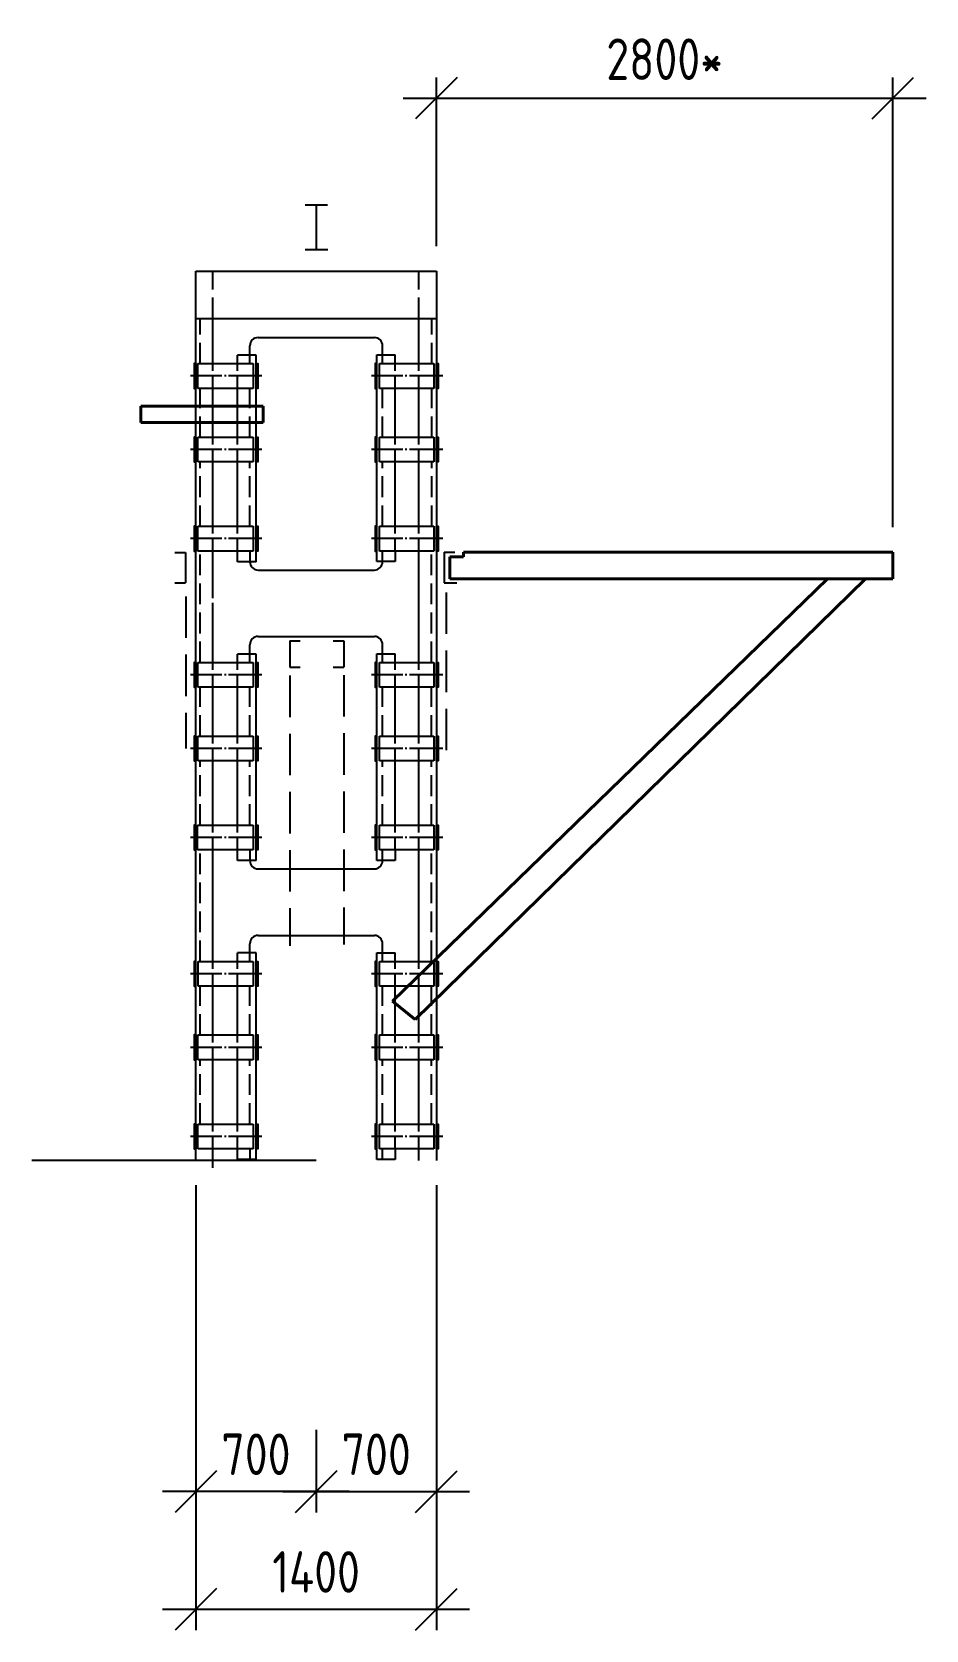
# Model space of a CAD drawing. Header units: inches. Extents: x -228863 to 215834, y 14270 to 189847.
# Drawn here: x 182550 to 187937, y 144182 to 153804 of the extents above; entities that cross this region are included whole.
import ezdxf

# ---------------------------------------------------------------- set-up
doc = ezdxf.new("R2010")
doc.units = ezdxf.units.IN
doc.header["$MEASUREMENT"] = 0
for name, pattern in [('ACAD_ISO04W100', [30, 24, -3, 0, -3]), ('GOST2.303 4', [7, 5, -2, 0]), ('GOST2.303 5', [24, 20, -1.5, 1, -1.5])]:
    doc.linetypes.add(name, pattern=pattern)
doc.layers.get('0').update_dxf_attribs({"linetype": 'CONTINUOUS', "lineweight": 20})
doc.layers.get('Defpoints').update_dxf_attribs({"linetype": 'CONTINUOUS'})
for name, color, linetype in [('неосновной', 7, 'CONTINUOUS'), ('осевая', 7, 'ACAD_ISO04W100'), ('Фундаменты _Каркаса', 7, 'CONTINUOUS')]:
    doc.layers.add(name, color=color, linetype=linetype)
doc.styles.add('GOST 2.304', font='CS_Gost2304.shx')
doc.dimstyles.new('10', dxfattribs={"dimtxt": 2.5, "dimasz": 2.5, "dimexe": 1.25, "dimexo": 1.5, "dimgap": 1, "dimtad": 1, "dimdec": 0, "dimlfac": 0.1, "dimtxsty": 'GOST 2.304', "dimblk": 'OBLIQUE', "dimcen": 0, "dimdle": 2, "dimazin": 2, "dimtfac": 0.75, "dimtdec": 0, "dimtmove": 1, "dimatfit": 3, "dimfxl": 1.25, "dimtolj": 1, "dimarcsym": 0})

# ---------------------------------------------------------------- blocks, each defined once
blk = doc.blocks.new('_Oblique')
at = {"color": 0, "linetype": 'ByBlock', "lineweight": -2}
blk.add_line((-0.5, -0.5), (0.5, 0.5), dxfattribs=at)
blk = doc.blocks.new('*D211')
at = {"layer": 'Defpoints', "color": 0}
for p in [(183537.6, 147010.1), (184987.1, 147010.1), (184987.1, 144306.9)]:
    blk.add_point(p, dxfattribs=at)
at = {"layer": 'неосновной', "color": 0, "lineweight": -2}
for p, q in [((183537.6, 146860.1), (183537.6, 144181.9)), ((184987.1, 146860.1), (184987.1, 144181.9)), ((183337.6, 144306.9), (185187.1, 144306.9))]:
    blk.add_line(p, q, dxfattribs=at)
at = {"layer": 'неосновной', "color": 0, "lineweight": -2, "xscale": 250, "yscale": 250, "zscale": 250, "rotation": 180}
blk.add_blockref('_Oblique', (183537.6, 144306.9), dxfattribs=at)
at = {"layer": 'неосновной', "color": 0, "lineweight": -2, "xscale": 250, "yscale": 250, "zscale": 250}
blk.add_blockref('_Oblique', (184987.1, 144306.9), dxfattribs=at)
at = {"layer": 'неосновной', "color": 0, "linetype": 'ByBlock', "ltscale": 50, "insert": (184262.4, 144531.9), "char_height": 250, "attachment_point": 5, "style": 'GOST 2.304'}
blk.add_mtext('\\A1;1400', dxfattribs=at)
blk = doc.blocks.new('*D212')
at = {"layer": 'Defpoints', "color": 0}
for p in [(184262.5, 145537.7), (184987.1, 145463.4), (184987.1, 145015.4)]:
    blk.add_point(p, dxfattribs=at)
at = {"layer": 'неосновной', "color": 0, "lineweight": -2}
for p, q in [((184262.5, 145387.7), (184262.5, 144890.4)), ((184987.1, 145313.4), (184987.1, 144890.4)), ((184062.5, 145015.4), (185187.1, 145015.4))]:
    blk.add_line(p, q, dxfattribs=at)
at = {"layer": 'неосновной', "color": 0, "lineweight": -2, "xscale": 250, "yscale": 250, "zscale": 250, "rotation": 180}
blk.add_blockref('_Oblique', (184262.5, 145015.4), dxfattribs=at)
at = {"layer": 'неосновной', "color": 0, "lineweight": -2, "xscale": 250, "yscale": 250, "zscale": 250}
blk.add_blockref('_Oblique', (184987.1, 145015.4), dxfattribs=at)
at = {"layer": 'неосновной', "color": 0, "linetype": 'ByBlock', "ltscale": 50, "insert": (184624.8, 145240.4), "char_height": 250, "attachment_point": 5, "style": 'GOST 2.304'}
blk.add_mtext('\\A1;700', dxfattribs=at)
blk = doc.blocks.new('*D213')
at = {"layer": 'Defpoints', "color": 0}
for p in [(183537.6, 145101), (183537.6, 145015.4), (184262.5, 145015.4)]:
    blk.add_point(p, dxfattribs=at)
at = {"layer": 'неосновной', "color": 0, "lineweight": -2}
for p, q in [((184262.5, 145165.4), (184262.5, 145140.4)), ((184462.5, 145015.4), (183337.6, 145015.4)), ((183537.6, 144951), (183537.6, 144890.4))]:
    blk.add_line(p, q, dxfattribs=at)
at = {"layer": 'неосновной', "color": 0, "lineweight": -2, "xscale": 250, "yscale": 250, "zscale": 250, "rotation": 180}
blk.add_blockref('_Oblique', (183537.6, 145015.4), dxfattribs=at)
at = {"layer": 'неосновной', "color": 0, "lineweight": -2, "xscale": 250, "yscale": 250, "zscale": 250}
blk.add_blockref('_Oblique', (184262.5, 145015.4), dxfattribs=at)
at = {"layer": 'неосновной', "color": 0, "linetype": 'ByBlock', "ltscale": 50, "insert": (183900.1, 145240.4), "char_height": 250, "attachment_point": 5, "style": 'GOST 2.304'}
blk.add_mtext('\\A1;700', dxfattribs=at)
blk = doc.blocks.new('*D214')
at = {"layer": 'Defpoints', "color": 0}
for p in [(187737.1, 153405.7), (184987.1, 152364.5), (187737.1, 150672)]:
    blk.add_point(p, dxfattribs=at)
at = {"layer": 'неосновной', "color": 0, "lineweight": -2}
for p, q in [((184987.1, 152514.5), (184987.1, 153530.7)), ((187737.1, 150822), (187737.1, 153530.7)), ((184787.1, 153405.7), (187937.1, 153405.7))]:
    blk.add_line(p, q, dxfattribs=at)
at = {"layer": 'неосновной', "color": 0, "lineweight": -2, "xscale": 250, "yscale": 250, "zscale": 250, "rotation": 180}
blk.add_blockref('_Oblique', (184987.1, 153405.7), dxfattribs=at)
at = {"layer": 'неосновной', "color": 0, "lineweight": -2, "xscale": 250, "yscale": 250, "zscale": 250}
blk.add_blockref('_Oblique', (187737.1, 153405.7), dxfattribs=at)
at = {"layer": 'неосновной', "color": 0, "linetype": 'ByBlock', "ltscale": 50, "insert": (186362.1, 153640.3), "char_height": 250, "attachment_point": 5, "style": 'GOST 2.304'}
blk.add_mtext('\\A1;2800*', dxfattribs=at)

msp = doc.modelspace()

# ---------------------------------------------------------------- linework, layer by layer
at = {"layer": 'неосновной', "linetype": 'Continuous', "lineweight": 25, "ltscale": 100}
for p, q in [((184196.724, 152764.46), (184331.661, 152764.46)), ((184262.413, 152764.46), (184262.413, 152494.119)), ((184196.368, 152494.119), (184333.322, 152494.119)), ((184262.413, 152494.119), (184333.322, 152494.119)), ((183411.493, 150670.654), (183475.493, 150670.654)), ((183475.493, 150670.654), (183475.493, 150487.13)), ((185034.866, 150672.001), (185098.866, 150672.001)), ((185034.866, 150672.001), (185034.866, 150487.13)), ((183411.493, 150487.13), (183475.493, 150487.13)), ((185034.866, 150487.13), (185109.922, 150487.13)), ((184103.142, 150138.878), (184167.142, 150138.878)), ((184103.142, 150138.878), (184103.142, 149978.878)), ((184364.829, 150138.878), (184428.829, 150138.878)), ((184428.829, 150138.878), (184428.829, 149978.878)), ((184103.142, 149978.878), (184167.142, 149978.878)), ((184364.829, 149978.878), (184428.829, 149978.878))]:
    msp.add_line(p, q, dxfattribs=at)
at = {"layer": 'неосновной', "ltscale": 100}
for p, q in [((183537.617, 152364.498), (184987.089, 152364.498)), ((183537.617, 150452.498), (183537.617, 152364.498)), ((184987.089, 152364.498), (184987.089, 147010.132)), ((183537.617, 152079.553), (184987.089, 152079.553)), ((183640.544, 151808.317), (183640.544, 152079.553)), ((184881.947, 151808.317), (184881.947, 152079.553)), ((183913.272, 151964.498), (184613.214, 151964.498)), ((183900.371, 151858.672), (183788.761, 151858.672)), ((183788.761, 151808.317), (183788.761, 151858.672)), ((183863.243, 151858.672), (183863.243, 151914.469)), ((183863.243, 151808.317), (183863.243, 151858.672)), ((183900.371, 150614.527), (183900.371, 151858.672)), ((184627.302, 150615.808), (184627.302, 151859.366)), ((184627.302, 151859.366), (184738.754, 151859.366)), ((184663.243, 151808.317), (184663.243, 151914.469)), ((184738.754, 151808.317), (184738.754, 151859.366)), ((183640.544, 151364.855), (183640.544, 151658.558)), ((183788.761, 151364.855), (183788.761, 151658.558)), ((184738.754, 151364.855), (184738.754, 151658.558)), ((184881.947, 151364.855), (184881.947, 151658.558)), ((183640.544, 150828.723), (183640.544, 151215.096)), ((183788.761, 150828.723), (183788.761, 151215.096)), ((184738.754, 150828.723), (184738.754, 151215.096)), ((184881.947, 150828.723), (184881.947, 151215.096)), ((183640.544, 150452.498), (183640.544, 150678.964)), ((183788.761, 150614.527), (183788.761, 150678.964)), ((183900.371, 150614.527), (183788.761, 150614.527)), ((183863.243, 150678.964), (183863.243, 150614.527)), ((184738.754, 150615.808), (184627.44, 150615.808)), ((184663.243, 150614.527), (184663.243, 150678.964)), ((184738.754, 150678.964), (184738.754, 150615.808)), ((184881.947, 150008.317), (184881.947, 150678.964)), ((183913.272, 150564.498), (184613.214, 150564.498)), ((183913.272, 150564.498), (184613.214, 150564.498)), ((183537.617, 150291.082), (183537.617, 150452.498)), ((183537.617, 147010.132), (183537.617, 150291.082)), ((183640.544, 150008.317), (183640.544, 150291.082)), ((184987.089, 150291.082), (184987.089, 149310.082)), ((183863.243, 150008.317), (183863.243, 150114.469)), ((183913.272, 150164.498), (184613.214, 150164.498)), ((184663.243, 150008.317), (184663.243, 150114.469)), ((183900.371, 150058.672), (183788.761, 150058.672)), ((183788.761, 150008.317), (183788.761, 150058.672)), ((183900.371, 148814.527), (183900.371, 150058.672)), ((184627.302, 148815.808), (184627.302, 150059.366)), ((184627.302, 150059.366), (184738.754, 150059.366)), ((184738.754, 150008.317), (184738.754, 150059.366)), ((183640.544, 149564.855), (183640.544, 149858.558)), ((183788.761, 149564.855), (183788.761, 149858.558)), ((184738.754, 149564.855), (184738.754, 149858.558)), ((184881.947, 149564.855), (184881.947, 149858.558)), ((183640.544, 149028.723), (183640.544, 149415.096)), ((183788.761, 149028.723), (183788.761, 149415.096)), ((184738.754, 149028.723), (184738.754, 149415.096)), ((184881.947, 149028.723), (184881.947, 149415.096)), ((183640.544, 148208.317), (183640.544, 148878.964)), ((183788.761, 148814.527), (183788.761, 148878.964)), ((183863.243, 148878.964), (183863.243, 148814.527)), ((183863.243, 148878.964), (183863.243, 148878.964)), ((184663.243, 148814.527), (184663.243, 148878.964)), ((184738.754, 148878.964), (184738.754, 148815.808)), ((184881.947, 148208.317), (184881.947, 148878.964)), ((183900.371, 148814.527), (183788.761, 148814.527)), ((183913.272, 148764.498), (184613.214, 148764.498)), ((184738.754, 148815.808), (184627.44, 148815.808)), ((183863.243, 148208.317), (183863.243, 148314.47)), ((183913.272, 148364.498), (184613.214, 148364.498)), ((184663.243, 148208.317), (184663.243, 148314.469)), ((183900.371, 148258.672), (183788.761, 148258.672)), ((183788.761, 148208.317), (183788.761, 148258.672)), ((183900.371, 147014.527), (183900.371, 148258.672)), ((184627.302, 147015.808), (184627.302, 148259.366)), ((184627.302, 148259.366), (184738.754, 148259.366)), ((184738.754, 148208.317), (184738.754, 148259.366)), ((183640.544, 147764.855), (183640.544, 148058.558)), ((183788.761, 147764.855), (183788.761, 148058.558)), ((184738.754, 147764.855), (184738.754, 148058.558)), ((184881.947, 147764.855), (184881.947, 148058.558)), ((183640.544, 147228.723), (183640.544, 147615.096)), ((183788.761, 147228.723), (183788.761, 147615.096)), ((184738.754, 147228.723), (184738.754, 147615.096)), ((184881.947, 147228.723), (184881.947, 147615.096)), ((183640.544, 146964.498), (183640.544, 147078.964)), ((183788.761, 147014.527), (183788.761, 147078.964)), ((183863.243, 147078.964), (183863.243, 147014.527)), ((184663.243, 147014.527), (184663.243, 147078.964)), ((184738.754, 147078.964), (184738.754, 147015.808)), ((184881.947, 147010.132), (184881.947, 147078.964)), ((184263.243, 147010.132), (182550.368, 147010.132)), ((183900.371, 147014.527), (183788.761, 147014.527)), ((184738.754, 147015.808), (184627.44, 147015.808))]:
    msp.add_line(p, q, dxfattribs=at)
at = {"layer": 'неосновной', "linetype": 'GOST2.303 4', "ltscale": 25}
for p, q in [((183640.544, 152079.553), (183640.544, 152364.498)), ((184881.947, 152079.553), (184881.947, 152364.498)), ((183563.243, 151808.317), (183563.243, 152079.553)), ((184958.732, 151808.317), (184958.732, 152079.553)), ((183563.243, 151364.855), (183563.243, 151658.558)), ((183863.243, 151364.855), (183863.243, 151658.558)), ((184663.243, 151364.855), (184663.243, 151658.558)), ((184958.732, 151364.855), (184958.732, 151658.558)), ((183563.243, 150828.723), (183563.243, 151215.096)), ((183863.243, 150828.723), (183863.243, 151215.096)), ((184663.243, 150828.723), (184663.243, 151215.096)), ((184958.732, 150828.723), (184958.732, 151215.096)), ((183563.243, 150008.317), (183563.243, 150678.964)), ((184958.217, 150008.317), (184958.217, 150678.964)), ((183563.243, 149564.855), (183563.243, 149858.558)), ((183863.243, 149564.855), (183863.243, 149858.558)), ((184663.243, 149564.855), (184663.243, 149858.558)), ((184958.217, 149564.855), (184958.217, 149858.558)), ((183563.243, 149028.723), (183563.243, 149415.096)), ((183863.243, 149028.723), (183863.243, 149415.096)), ((184663.243, 149028.723), (184663.243, 149415.096)), ((184958.217, 149028.723), (184958.217, 149415.096)), ((183563.243, 148208.317), (183563.243, 148878.964)), ((184958.217, 148208.317), (184958.217, 148878.964)), ((183563.243, 147764.855), (183563.243, 148058.558)), ((183863.243, 147764.855), (183863.243, 148058.558)), ((184663.243, 147764.855), (184663.243, 148058.558)), ((184958.217, 147764.855), (184958.217, 148058.558)), ((183563.243, 147228.723), (183563.243, 147615.096)), ((183863.243, 147228.723), (183863.243, 147615.096)), ((184663.243, 147228.723), (184663.243, 147615.096)), ((184958.217, 147228.723), (184958.217, 147615.096))]:
    msp.add_line(p, q, dxfattribs=at)
at = {"layer": 'неосновной', "linetype": 'GOST2.303 4', "ltscale": 15}
for p, q in [((183640.544, 151658.558), (183640.544, 151808.317)), ((183788.761, 151658.558), (183788.761, 151808.317)), ((184738.754, 151658.558), (184738.754, 151808.317)), ((184881.947, 151658.558), (184881.947, 151808.317)), ((183640.544, 151215.096), (183640.544, 151364.855)), ((183788.761, 151215.096), (183788.761, 151364.855)), ((184738.754, 151215.096), (184738.754, 151364.855)), ((184881.947, 151215.096), (184881.947, 151364.855)), ((183640.544, 150678.964), (183640.544, 150828.723)), ((183788.761, 150678.964), (183788.761, 150828.723)), ((184738.754, 150678.964), (184738.754, 150828.723)), ((184881.947, 150678.964), (184881.947, 150828.723)), ((183640.544, 150291.082), (183640.544, 150452.498)), ((183640.544, 149858.558), (183640.544, 150008.317)), ((183788.761, 149858.558), (183788.761, 150008.317)), ((184738.754, 149858.558), (184738.754, 150008.317)), ((184881.947, 149858.558), (184881.947, 150008.317)), ((183640.544, 149415.096), (183640.544, 149564.855)), ((183788.761, 149415.096), (183788.761, 149564.855)), ((184738.754, 149415.096), (184738.754, 149564.855)), ((184881.947, 149415.096), (184881.947, 149564.855)), ((183640.544, 148878.964), (183640.544, 149028.723)), ((183788.761, 148878.964), (183788.761, 149028.723)), ((184738.754, 148878.964), (184738.754, 149028.723)), ((184881.947, 148878.964), (184881.947, 149028.723)), ((183640.544, 148058.558), (183640.544, 148208.317)), ((183788.761, 148058.558), (183788.761, 148208.317)), ((184738.754, 148058.558), (184738.754, 148208.317)), ((184881.947, 148058.558), (184881.947, 148208.317)), ((183640.544, 147615.096), (183640.544, 147764.855)), ((183788.761, 147615.096), (183788.761, 147764.855)), ((184738.754, 147615.096), (184738.754, 147764.855)), ((184881.947, 147615.096), (184881.947, 147764.855)), ((183640.544, 147078.964), (183640.544, 147228.723)), ((183788.761, 147078.964), (183788.761, 147228.723)), ((184738.754, 147078.964), (184738.754, 147228.723)), ((184881.947, 147078.964), (184881.947, 147228.723))]:
    msp.add_line(p, q, dxfattribs=at)
at = {"layer": 'неосновной', "lineweight": 40, "ltscale": 100}
for p, q in [((183942.432, 151551.636), (183207.241, 151551.636)), ((183207.241, 151551.636), (183207.241, 151453.791)), ((183942.432, 151551.636), (183942.432, 151453.791)), ((183207.241, 151453.791), (183942.432, 151453.791)), ((185067.105, 150512.001), (185067.105, 150643.643)), ((185067.105, 150643.643), (185150.832, 150643.643)), ((185150.616, 150672.001), (187737.089, 150672.001)), ((185150.832, 150643.643), (185150.832, 150672.001)), ((187737.089, 150672.001), (187737.089, 150512.001)), ((187342.523, 150512.001), (184722.011, 147969.172)), ((187572.351, 150512.001), (184858.254, 147857.246)), ((187737.089, 150512.001), (185067.105, 150512.001)), ((184858.254, 147857.246), (184722.011, 147969.172))]:
    msp.add_line(p, q, dxfattribs=at)
at = {"layer": 'неосновной', "linetype": 'GOST2.303 4', "lineweight": 25, "ltscale": 50}
for p, q in [((183477.228, 150405.276), (183477.228, 149489.975)), ((185045.768, 150429.746), (185045.768, 149475.966)), ((184103.142, 149928.556), (184103.142, 148302.648)), ((184428.829, 149931.606), (184428.829, 148308.799))]:
    msp.add_line(p, q, dxfattribs=at)
at = {"layer": 'неосновной', "ltscale": 100}
for centre, start, end in [((183913.272, 151914.469), 90, 180), ((184613.214, 151914.469), 0, 90), ((183913.272, 150614.527), 180, 270), ((183913.272, 150614.527), 180, 270), ((184613.214, 150614.527), 270, 0), ((184613.214, 150614.527), 270, 0), ((183913.272, 150114.469), 90, 180), ((184613.214, 150114.469), 0, 90), ((183913.272, 148814.527), 180, 270), ((184613.214, 148814.527), 270, 0), ((183913.272, 148314.469), 90, 180), ((184613.214, 148314.469), 0, 90)]:
    msp.add_arc(centre, 50.029, start, end, dxfattribs=at)
at = {"layer": 'осевая', "color": 7, "linetype": 'GOST2.303 5', "lineweight": 25, "ltscale": 10}
for p, q in [((183935.215, 151733.438), (183505.621, 151733.438)), ((185024.899, 151733.438), (184595.306, 151733.438)), ((183935.215, 151289.975), (183505.621, 151289.975)), ((185024.899, 151289.975), (184595.306, 151289.975)), ((183935.215, 150753.843), (183505.621, 150753.843)), ((185024.899, 150753.843), (184595.306, 150753.843)), ((183935.215, 149933.438), (183505.621, 149933.438)), ((185024.899, 149933.438), (184595.306, 149933.438)), ((183935.215, 149489.975), (183505.621, 149489.975)), ((185024.899, 149489.975), (184595.306, 149489.975)), ((183935.215, 148953.843), (183505.621, 148953.843)), ((185024.899, 148953.843), (184595.306, 148953.843)), ((183935.215, 148133.438), (183505.621, 148133.438)), ((185024.899, 148133.438), (184595.306, 148133.438)), ((183935.215, 147689.975), (183505.621, 147689.975)), ((185024.899, 147689.975), (184595.306, 147689.975)), ((183935.215, 147153.843), (183505.621, 147153.843)), ((185024.899, 147153.843), (184595.306, 147153.843))]:
    msp.add_line(p, q, dxfattribs=at)
at = {"layer": 'Фундаменты _Каркаса', "lineweight": 25}
for p, q in [((183549.087, 151808.317), (183882.534, 151808.317)), ((183549.087, 151658.558), (183549.087, 151808.317)), ((183882.534, 151808.317), (183882.534, 151658.558)), ((184644.981, 151808.317), (184972.218, 151808.317)), ((184644.981, 151658.558), (184644.981, 151808.317)), ((184972.218, 151808.317), (184972.218, 151658.558)), ((183882.534, 151658.558), (183549.087, 151658.558)), ((184972.218, 151658.558), (184644.981, 151658.558)), ((183549.364, 151364.855), (183882.534, 151364.855)), ((183549.364, 151215.096), (183549.364, 151364.855)), ((183882.534, 151364.855), (183882.534, 151215.096)), ((184644.981, 151364.855), (184972.218, 151364.855)), ((184644.981, 151215.096), (184644.981, 151364.855)), ((184972.218, 151364.855), (184972.218, 151215.096)), ((183882.534, 151215.096), (183549.364, 151215.096)), ((184972.218, 151215.096), (184644.981, 151215.096)), ((183549.483, 150828.723), (183882.534, 150828.723)), ((183549.483, 150678.964), (183549.483, 150828.723)), ((183882.534, 150828.723), (183882.534, 150678.964)), ((184644.981, 150828.723), (184972.218, 150828.723)), ((184644.981, 150678.964), (184644.981, 150828.723)), ((184972.218, 150828.723), (184972.218, 150678.964)), ((183882.534, 150678.964), (183549.483, 150678.964)), ((184972.218, 150678.964), (184644.981, 150678.964)), ((183549.285, 150008.317), (183882.534, 150008.317)), ((183549.285, 149858.558), (183549.285, 150008.317)), ((183882.534, 150008.317), (183882.534, 149858.558)), ((184644.981, 150008.317), (184972.218, 150008.317)), ((184644.981, 149858.558), (184644.981, 150008.317)), ((184972.218, 150008.317), (184972.218, 149858.558)), ((183882.534, 149858.558), (183549.285, 149858.558)), ((184972.218, 149858.558), (184644.981, 149858.558)), ((183550.55, 149564.855), (183882.534, 149564.855)), ((183550.55, 149415.096), (183550.55, 149564.855)), ((183882.534, 149564.855), (183882.534, 149415.096)), ((184644.981, 149564.855), (184972.218, 149564.855)), ((184644.981, 149415.096), (184644.981, 149564.855)), ((184972.218, 149564.855), (184972.218, 149415.096)), ((183882.534, 149415.096), (183550.55, 149415.096)), ((184972.218, 149415.096), (184644.981, 149415.096)), ((183548.177, 149028.723), (183882.534, 149028.723)), ((183548.177, 148878.964), (183548.177, 149028.723)), ((183882.534, 149028.723), (183882.534, 148878.964)), ((184644.981, 149028.723), (184972.218, 149028.723)), ((184644.981, 148878.964), (184644.981, 149028.723)), ((184972.218, 149028.723), (184972.218, 148878.964)), ((183882.534, 148878.964), (183548.177, 148878.964)), ((184972.218, 148878.964), (184644.981, 148878.964)), ((183551.737, 148208.317), (183882.534, 148208.317)), ((183551.737, 148058.558), (183551.737, 148208.317)), ((183882.534, 148208.317), (183882.534, 148058.558)), ((184644.981, 148208.317), (184972.218, 148208.317)), ((184644.981, 148058.558), (184644.981, 148208.317)), ((184972.218, 148208.317), (184972.218, 148058.558)), ((183882.534, 148058.558), (183551.737, 148058.558)), ((184972.218, 148058.558), (184644.981, 148058.558)), ((183549.878, 147764.855), (183882.534, 147764.855)), ((183549.878, 147615.096), (183549.878, 147764.855)), ((183882.534, 147764.855), (183882.534, 147615.096)), ((184644.981, 147764.855), (184972.218, 147764.855)), ((184644.981, 147615.096), (184644.981, 147764.855)), ((184972.218, 147764.855), (184972.218, 147615.096)), ((183882.534, 147615.096), (183549.878, 147615.096)), ((184972.218, 147615.096), (184644.981, 147615.096)), ((183549.285, 147228.723), (183882.534, 147228.723)), ((183549.285, 147078.964), (183549.285, 147228.723)), ((183882.534, 147228.723), (183882.534, 147078.964)), ((184644.981, 147228.723), (184972.218, 147228.723)), ((184644.981, 147078.964), (184644.981, 147228.723)), ((184972.218, 147228.723), (184972.218, 147078.964)), ((183882.534, 147078.964), (183549.285, 147078.964)), ((184972.218, 147078.964), (184644.981, 147078.964))]:
    msp.add_line(p, q, dxfattribs=at)
for points in [[(183537.617, 151808.317), (183527.617, 151808.317), (183527.617, 151658.558), (183537.617, 151658.558)], [(183900.371, 151808.317), (183910.371, 151808.317), (183910.371, 151658.558), (183900.371, 151658.558)], [(184627.302, 151808.317), (184617.302, 151808.317), (184617.302, 151658.558), (184627.302, 151658.558)], [(184987.089, 151808.317), (184997.089, 151808.317), (184997.089, 151658.558), (184987.089, 151658.558)], [(183537.617, 151364.855), (183527.617, 151364.855), (183527.617, 151215.096), (183537.617, 151215.096)], [(183900.371, 151364.855), (183910.371, 151364.855), (183910.371, 151215.096), (183900.371, 151215.096)], [(184627.302, 151364.855), (184617.302, 151364.855), (184617.302, 151215.096), (184627.302, 151215.096)], [(184987.089, 151364.855), (184997.089, 151364.855), (184997.089, 151215.096), (184987.089, 151215.096)], [(183537.617, 150828.723), (183527.617, 150828.723), (183527.617, 150678.964), (183537.617, 150678.964)], [(183900.371, 150828.723), (183910.371, 150828.723), (183910.371, 150678.964), (183900.371, 150678.964)], [(184627.302, 150828.723), (184617.302, 150828.723), (184617.302, 150678.964), (184627.302, 150678.964)], [(184987.089, 150828.723), (184997.089, 150828.723), (184997.089, 150678.964), (184987.089, 150678.964)], [(183537.617, 150008.317), (183527.617, 150008.317), (183527.617, 149858.558), (183537.617, 149858.558)], [(183900.371, 150008.317), (183910.371, 150008.317), (183910.371, 149858.558), (183900.371, 149858.558)], [(184627.302, 150008.317), (184617.302, 150008.317), (184617.302, 149858.558), (184627.302, 149858.558)], [(184987.089, 150008.317), (184997.089, 150008.317), (184997.089, 149858.558), (184987.089, 149858.558)], [(183537.617, 149564.855), (183527.617, 149564.855), (183527.617, 149415.096), (183537.617, 149415.096)], [(183900.371, 149564.855), (183910.371, 149564.855), (183910.371, 149415.096), (183900.371, 149415.096)], [(184627.302, 149564.855), (184617.302, 149564.855), (184617.302, 149415.096), (184627.302, 149415.096)], [(184987.089, 149564.855), (184997.089, 149564.855), (184997.089, 149415.096), (184987.089, 149415.096)], [(183537.617, 149028.723), (183527.617, 149028.723), (183527.617, 148878.964), (183537.617, 148878.964)], [(183900.371, 149028.723), (183910.371, 149028.723), (183910.371, 148878.964), (183900.371, 148878.964)], [(184627.302, 149028.723), (184617.302, 149028.723), (184617.302, 148878.964), (184627.302, 148878.964)], [(184987.089, 149028.723), (184997.089, 149028.723), (184997.089, 148878.964), (184987.089, 148878.964)], [(183537.617, 148208.317), (183527.617, 148208.317), (183527.617, 148058.558), (183537.617, 148058.558)], [(183900.371, 148208.317), (183910.371, 148208.317), (183910.371, 148058.558), (183900.371, 148058.558)], [(184627.302, 148208.317), (184617.302, 148208.317), (184617.302, 148058.558), (184627.302, 148058.558)], [(184987.089, 148208.317), (184997.089, 148208.317), (184997.089, 148058.558), (184987.089, 148058.558)], [(183537.617, 147764.855), (183527.617, 147764.855), (183527.617, 147615.096), (183537.617, 147615.096)], [(183900.371, 147764.855), (183910.371, 147764.855), (183910.371, 147615.096), (183900.371, 147615.096)], [(184627.302, 147764.855), (184617.302, 147764.855), (184617.302, 147615.096), (184627.302, 147615.096)], [(184987.089, 147764.855), (184997.089, 147764.855), (184997.089, 147615.096), (184987.089, 147615.096)], [(183537.617, 147228.723), (183527.617, 147228.723), (183527.617, 147078.964), (183537.617, 147078.964)], [(183900.371, 147228.723), (183910.371, 147228.723), (183910.371, 147078.964), (183900.371, 147078.964)], [(184627.302, 147228.723), (184617.302, 147228.723), (184617.302, 147078.964), (184627.302, 147078.964)], [(184987.089, 147228.723), (184997.089, 147228.723), (184997.089, 147078.964), (184987.089, 147078.964)]]:
    msp.add_lwpolyline(points, close=True, dxfattribs=at)

# ---------------------------------------------------------------- dimensions: what is measured, and where the dimension line sits
at = {"layer": 'неосновной'}
for base, p1, p2, text, picture, middle in [((187737.089, 153405.662), (184987.089, 152364.498), (187737.089, 150672.001), '2800*', '*D214', (186362.089, 153640.345)), ((184987.089, 144306.898), (183537.617, 147010.132), (184987.089, 147010.132), '1400', '*D211', (184262.353, 144531.898)), ((184987.089, 145015.422), (184262.489, 145537.671), (184987.089, 145463.365), '700', '*D212', (184624.789, 145240.422)), ((183537.617, 145015.423), (184262.489, 145015.423), (183537.617, 145100.962), '700', '*D213', (183900.053, 145240.423))]:
    dim = msp.add_linear_dim(base=base, p1=p1, p2=p2, text=text, dimstyle='10', override={"dimscale": 100, "dimlfac": 1, "dimtxsty": 'GOST 2.304', "dimtolj": 1}, dxfattribs=at)
    dim.commit()
    dim.dimension.update_dxf_attribs({"geometry": picture, "text_midpoint": middle})

doc.saveas('drawing.dxf')
